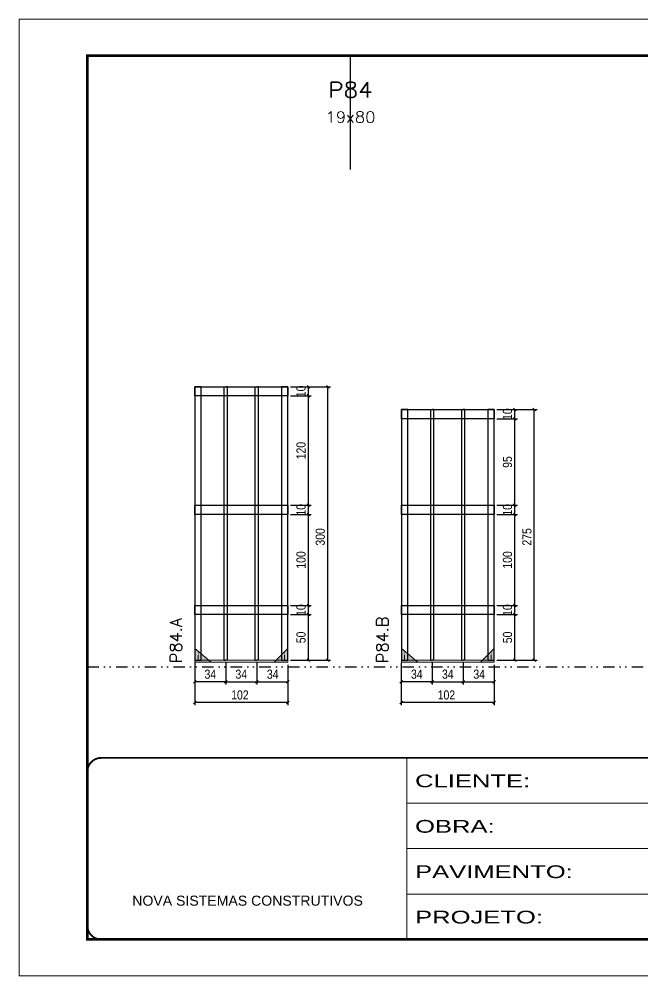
# Model space of a CAD drawing. Extents: x 14400 to 27878, y -21631 to 6985.
# Drawn here: x 14400 to 15085, y -13591 to -12541 of the extents above; entities that cross this region are included whole.
import ezdxf
from ezdxf.enums import TextEntityAlignment as Align

# ---------------------------------------------------------------- set-up
doc = ezdxf.new("R2010")
doc.units = 0
for name, pattern in [('CONTINUO', [0]), ('DASHED', [0.75, 0.5, -0.25]), ('DIVIDE2', [0.625, 0.25, -0.125, 0, -0.125, 0, -0.125]), ('HIDDEN', [0.375, 0.25, -0.125])]:
    doc.linetypes.add(name, pattern=pattern)
for name, color, linetype in [('COTA', 241, 'Continuous'), ('Nível', 160, 'Continuous'), ('SARR_2.2x10', 60, 'Continuous'), ('SARR_3.5x7', 81, 'Continuous'), ('SARR_7x7', 40, 'Continuous'), ('Texto de Titulo', 7, 'Continuous'), ('Texto Qtd Sarr', 242, 'Continuous')]:
    doc.layers.add(name, color=color, linetype=linetype)
for name, color, linetype, lineweight in [('Folhas', 255, 'Continuous', 9), ('Madeira', 126, 'Continuous', 18), ('Sarr 2.2x7', 40, 'Continuous', 9), ('SARRAFO DE PRESSAO', 251, 'DASHED', 9), ('Texto Seção', 7, 'Continuous', 15)]:
    doc.layers.add(name, color=color, linetype=linetype, lineweight=lineweight)
doc.styles.add('ARIAL', font='arial.ttf')
doc.styles.add('COTA TECNICA', font='techl___.ttf', dxfattribs={"height": 10})
doc.styles.add('REGUA-120', font='ROMANS.shx', dxfattribs={"height": 15})
doc.styles.add('ROMANS', font='romans.shx')
doc.styles.add('Tecnologia', font='')
doc.styles.get('Tecnologia').set_extended_font_data('Forgotten Futurist')
doc.dimstyles.new('PAINEL', dxfattribs={"dimtxt": 10, "dimasz": 3, "dimexe": 3, "dimexo": 3, "dimgap": 3, "dimtad": 1, "dimdec": 1, "dimzin": 12, "dimdsep": 46, "dimtxsty": 'COTA TECNICA', "dimblk1": 'OBLIQUE', "dimblk2": 'OBLIQUE', "dimsah": 1, "dimcen": 0.9, "dimclrd": 4, "dimclre": 4, "dimclrt": 240, "dimadec": 1, "dimazin": 3, "dimtfac": 1, "dimtdec": 1, "dimtmove": 0, "dimatfit": 3, "dimfxl": 1, "dimtolj": 1, "dimtzin": 12, "dimarcsym": 0})

# ---------------------------------------------------------------- blocks, each defined once
blk = doc.blocks.new('9999999999')
at = {"color": 30, "linetype": 'CONTINUO'}
for p, q in [((98564.6, 34230.2), (98564.6, 34429.4)), ((98564.6, 34379.6), (99584, 34379.6)), ((98564.6, 34329.8), (99488, 34329.8)), ((98564.6, 34280), (99488, 34280))]:
    blk.add_line(p, q, dxfattribs=at)
at = {"color": 30, "linetype": 'CONTINUO', "const_width": 2}
blk.add_lwpolyline([(99584, 34230.2), (99584, 34414.4, 0.414214), (99569, 34429.4), (98229, 34429.4, 0.414214), (98214, 34414.4), (98214, 34245.2, 0.414214), (98229, 34230.2), (99584, 34230.2)], format="xyb", dxfattribs=at)
at = {"layer": 'Folhas'}
blk.add_lwpolyline([(98139, 34190.2), (99624, 34190.2), (99624, 35240.2), (98139, 35240.2)], close=True, dxfattribs=at)
at = {"layer": 'Folhas', "color": 30, "const_width": 3}
blk.add_lwpolyline([(98214, 34230.2), (99584, 34230.2), (99584, 35200.2), (98214, 35200.2)], close=True, dxfattribs=at)
at = {"color": 7, "linetype": 'Continuous', "ltscale": 5, "style": 'ARIAL'}
blk.add_text('NOVA SISTEMAS CONSTRUTIVOS', height=11.059, dxfattribs=at).set_placement((98263.2, 34267.2))
at = {"layer": 'Folhas', "color": 7, "style": 'Tecnologia', "width": 1.5}
for s, p in [('CLIENTE:', (98573.7, 34397.2)), ('OBRA:', (98573.7, 34347.3)), ('PAVIMENTO:', (98573.7, 34297.5)), ('PROJETO:', (98573.7, 34247.7))]:
    blk.add_text(s, height=14, dxfattribs=at).set_placement(p)
blk = doc.blocks.new('_Oblique')
at = {"color": 0, "linetype": 'ByBlock', "lineweight": -2}
blk.add_line((-0.5, -0.5), (0.5, 0.5), dxfattribs=at)
blk = doc.blocks.new('*D2190')
at = {"layer": 'COTA', "color": 4, "lineweight": -2, "transparency": 16777216}
for p, q in [((14592.9, -13262.8), (14592.9, -13293.9)), ((14694.9, -13262.8), (14694.9, -13293.9)), ((14694.9, -13290.9), (14592.9, -13290.9))]:
    blk.add_line(p, q, dxfattribs=at)
at = {"layer": 'Defpoints', "color": 0, "transparency": 16777216}
for p in [(14592.9, -13259.8), (14694.9, -13259.8), (14592.9, -13290.9)]:
    blk.add_point(p, dxfattribs=at)
at = {"layer": 'COTA', "color": 4, "lineweight": -2, "transparency": 16777216, "xscale": 3, "yscale": 3, "zscale": 3, "rotation": 180}
blk.add_blockref('_Oblique', (14592.9, -13290.9), dxfattribs=at)
at = {"layer": 'COTA', "color": 4, "lineweight": -2, "transparency": 16777216, "xscale": 3, "yscale": 3, "zscale": 3}
blk.add_blockref('_Oblique', (14694.9, -13290.9), dxfattribs=at)
at = {"layer": 'COTA', "color": 240, "transparency": 16777216, "insert": (14642.4, -13282.8), "char_height": 10, "attachment_point": 5, "style": 'COTA TECNICA'}
blk.add_mtext('\\A1;102', dxfattribs=at)
blk = doc.blocks.new('*D2191')
at = {"layer": 'COTA', "color": 4, "lineweight": -2, "transparency": 16777216}
for p, q in [((14592.9, -13247.6), (14592.9, -13271.3)), ((14626.9, -13247.6), (14626.9, -13271.3)), ((14626.9, -13268.3), (14592.9, -13268.3))]:
    blk.add_line(p, q, dxfattribs=at)
at = {"layer": 'Defpoints', "color": 0, "transparency": 16777216}
for p in [(14592.9, -13244.6), (14626.9, -13244.6), (14592.9, -13268.3)]:
    blk.add_point(p, dxfattribs=at)
at = {"layer": 'COTA', "color": 4, "lineweight": -2, "transparency": 16777216, "xscale": 3, "yscale": 3, "zscale": 3, "rotation": 180}
blk.add_blockref('_Oblique', (14592.9, -13268.3), dxfattribs=at)
at = {"layer": 'COTA', "color": 4, "lineweight": -2, "transparency": 16777216, "xscale": 3, "yscale": 3, "zscale": 3}
blk.add_blockref('_Oblique', (14626.9, -13268.3), dxfattribs=at)
at = {"layer": 'COTA', "color": 240, "transparency": 16777216, "insert": (14609.9, -13260), "char_height": 10, "attachment_point": 5, "style": 'COTA TECNICA'}
blk.add_mtext('\\A1;34', dxfattribs=at)
blk = doc.blocks.new('*D2192')
at = {"layer": 'COTA', "color": 4, "lineweight": -2, "transparency": 16777216}
for p, q in [((14660.9, -13247.6), (14660.9, -13271.3)), ((14694.9, -13249.8), (14694.9, -13271.3)), ((14660.9, -13268.3), (14694.9, -13268.3))]:
    blk.add_line(p, q, dxfattribs=at)
at = {"layer": 'Defpoints', "color": 0, "transparency": 16777216}
for p in [(14660.9, -13244.6), (14694.9, -13246.8), (14694.9, -13268.3)]:
    blk.add_point(p, dxfattribs=at)
at = {"layer": 'COTA', "color": 4, "lineweight": -2, "transparency": 16777216, "xscale": 3, "yscale": 3, "zscale": 3, "rotation": 180}
blk.add_blockref('_Oblique', (14660.9, -13268.3), dxfattribs=at)
at = {"layer": 'COTA', "color": 4, "lineweight": -2, "transparency": 16777216, "xscale": 3, "yscale": 3, "zscale": 3}
blk.add_blockref('_Oblique', (14694.9, -13268.3), dxfattribs=at)
at = {"layer": 'COTA', "color": 240, "transparency": 16777216, "insert": (14678.4, -13260), "char_height": 10, "attachment_point": 5, "style": 'COTA TECNICA'}
blk.add_mtext('\\A1;34', dxfattribs=at)
blk = doc.blocks.new('*D2193')
at = {"layer": 'COTA', "color": 4, "lineweight": -2, "transparency": 16777216}
for p, q in [((14697.9, -13194.6), (14720.6, -13194.6)), ((14717.6, -13244.6), (14717.6, -13194.6)), ((14697.9, -13244.6), (14720.6, -13244.6))]:
    blk.add_line(p, q, dxfattribs=at)
at = {"layer": 'Defpoints', "color": 0, "transparency": 16777216}
for p in [(14694.9, -13194.6), (14717.6, -13194.6), (14694.9, -13244.6)]:
    blk.add_point(p, dxfattribs=at)
at = {"layer": 'COTA', "color": 4, "lineweight": -2, "transparency": 16777216, "xscale": 3, "yscale": 3, "zscale": 3}
for p, rotation in [((14717.6, -13194.6), 90), ((14717.6, -13244.6), 270)]:
    blk.add_blockref('_Oblique', p, dxfattribs=dict(at, rotation=rotation))
at = {"layer": 'COTA', "color": 240, "transparency": 16777216, "insert": (14709.5, -13219.6), "char_height": 10, "attachment_point": 5, "rotation": 90, "style": 'COTA TECNICA'}
blk.add_mtext('\\A1;50', dxfattribs=at)
blk = doc.blocks.new('*D2194')
at = {"layer": 'COTA', "color": 4, "lineweight": -2, "transparency": 16777216}
for p, q in [((14626.9, -13247.6), (14626.9, -13271.3)), ((14660.9, -13247.6), (14660.9, -13271.3)), ((14626.9, -13268.3), (14660.9, -13268.3))]:
    blk.add_line(p, q, dxfattribs=at)
at = {"layer": 'Defpoints', "color": 0, "transparency": 16777216}
for p in [(14626.9, -13244.6), (14660.9, -13244.6), (14660.9, -13268.3)]:
    blk.add_point(p, dxfattribs=at)
at = {"layer": 'COTA', "color": 4, "lineweight": -2, "transparency": 16777216, "xscale": 3, "yscale": 3, "zscale": 3, "rotation": 180}
blk.add_blockref('_Oblique', (14626.9, -13268.3), dxfattribs=at)
at = {"layer": 'COTA', "color": 4, "lineweight": -2, "transparency": 16777216, "xscale": 3, "yscale": 3, "zscale": 3}
blk.add_blockref('_Oblique', (14660.9, -13268.3), dxfattribs=at)
at = {"layer": 'COTA', "color": 240, "transparency": 16777216, "insert": (14643.9, -13260), "char_height": 10, "attachment_point": 5, "style": 'COTA TECNICA'}
blk.add_mtext('\\A1;34', dxfattribs=at)
blk = doc.blocks.new('*D2195')
at = {"layer": 'COTA', "color": 4, "lineweight": -2, "transparency": 16777216}
for p, q in [((14697.9, -13184.6), (14720.6, -13184.6)), ((14717.6, -13194.6), (14717.6, -13184.6)), ((14697.9, -13194.6), (14720.6, -13194.6))]:
    blk.add_line(p, q, dxfattribs=at)
at = {"layer": 'Defpoints', "color": 0, "transparency": 16777216}
for p in [(14694.9, -13184.6), (14717.6, -13184.6), (14694.9, -13194.6)]:
    blk.add_point(p, dxfattribs=at)
at = {"layer": 'COTA', "color": 4, "lineweight": -2, "transparency": 16777216, "xscale": 3, "yscale": 3, "zscale": 3}
for p, rotation in [((14717.6, -13184.6), 90), ((14717.6, -13194.6), 270)]:
    blk.add_blockref('_Oblique', p, dxfattribs=dict(at, rotation=rotation))
at = {"layer": 'COTA', "color": 240, "transparency": 16777216, "insert": (14709.5, -13189.6), "char_height": 10, "attachment_point": 5, "rotation": 90, "style": 'COTA TECNICA'}
blk.add_mtext('\\A1;10', dxfattribs=at)
blk = doc.blocks.new('*D2196')
at = {"layer": 'COTA', "color": 4, "lineweight": -2, "transparency": 16777216}
for p, q in [((14697.9, -13084.6), (14720.6, -13084.6)), ((14717.6, -13184.6), (14717.6, -13084.6)), ((14697.9, -13184.6), (14720.6, -13184.6))]:
    blk.add_line(p, q, dxfattribs=at)
at = {"layer": 'Defpoints', "color": 0, "transparency": 16777216}
for p in [(14694.9, -13084.6), (14717.6, -13084.6), (14694.9, -13184.6)]:
    blk.add_point(p, dxfattribs=at)
at = {"layer": 'COTA', "color": 4, "lineweight": -2, "transparency": 16777216, "xscale": 3, "yscale": 3, "zscale": 3}
for p, rotation in [((14717.6, -13084.6), 90), ((14717.6, -13184.6), 270)]:
    blk.add_blockref('_Oblique', p, dxfattribs=dict(at, rotation=rotation))
at = {"layer": 'COTA', "color": 240, "transparency": 16777216, "insert": (14709.5, -13134.6), "char_height": 10, "attachment_point": 5, "rotation": 90, "style": 'COTA TECNICA'}
blk.add_mtext('\\A1;100', dxfattribs=at)
blk = doc.blocks.new('*D2197')
at = {"layer": 'COTA', "color": 4, "lineweight": -2, "transparency": 16777216}
for p, q in [((14697.9, -13074.6), (14720.6, -13074.6)), ((14717.6, -13084.6), (14717.6, -13074.6)), ((14697.9, -13084.6), (14720.6, -13084.6))]:
    blk.add_line(p, q, dxfattribs=at)
at = {"layer": 'Defpoints', "color": 0, "transparency": 16777216}
for p in [(14694.9, -13074.6), (14717.6, -13074.6), (14694.9, -13084.6)]:
    blk.add_point(p, dxfattribs=at)
at = {"layer": 'COTA', "color": 4, "lineweight": -2, "transparency": 16777216, "xscale": 3, "yscale": 3, "zscale": 3}
for p, rotation in [((14717.6, -13074.6), 90), ((14717.6, -13084.6), 270)]:
    blk.add_blockref('_Oblique', p, dxfattribs=dict(at, rotation=rotation))
at = {"layer": 'COTA', "color": 240, "transparency": 16777216, "insert": (14709.5, -13079.6), "char_height": 10, "attachment_point": 5, "rotation": 90, "style": 'COTA TECNICA'}
blk.add_mtext('\\A1;10', dxfattribs=at)
blk = doc.blocks.new('*D2198')
at = {"layer": 'COTA', "color": 4, "lineweight": -2, "transparency": 16777216}
for p, q in [((14697.9, -12954.6), (14720.6, -12954.6)), ((14717.6, -13074.6), (14717.6, -12954.6)), ((14697.9, -13074.6), (14720.6, -13074.6))]:
    blk.add_line(p, q, dxfattribs=at)
at = {"layer": 'Defpoints', "color": 0, "transparency": 16777216}
for p in [(14694.9, -12954.6), (14717.6, -12954.6), (14694.9, -13074.6)]:
    blk.add_point(p, dxfattribs=at)
at = {"layer": 'COTA', "color": 4, "lineweight": -2, "transparency": 16777216, "xscale": 3, "yscale": 3, "zscale": 3}
for p, rotation in [((14717.6, -12954.6), 90), ((14717.6, -13074.6), 270)]:
    blk.add_blockref('_Oblique', p, dxfattribs=dict(at, rotation=rotation))
at = {"layer": 'COTA', "color": 240, "transparency": 16777216, "insert": (14709.5, -13014.6), "char_height": 10, "attachment_point": 5, "rotation": 90, "style": 'COTA TECNICA'}
blk.add_mtext('\\A1;120', dxfattribs=at)
blk = doc.blocks.new('*D2199')
at = {"layer": 'COTA', "color": 4, "lineweight": -2, "transparency": 16777216}
for p, q in [((14697.9, -12944.6), (14720.6, -12944.6)), ((14717.6, -12954.6), (14717.6, -12944.6)), ((14697.9, -12954.6), (14720.6, -12954.6))]:
    blk.add_line(p, q, dxfattribs=at)
at = {"layer": 'Defpoints', "color": 0, "transparency": 16777216}
for p in [(14694.9, -12944.6), (14717.6, -12944.6), (14694.9, -12954.6)]:
    blk.add_point(p, dxfattribs=at)
at = {"layer": 'COTA', "color": 4, "lineweight": -2, "transparency": 16777216, "xscale": 3, "yscale": 3, "zscale": 3}
for p, rotation in [((14717.6, -12944.6), 90), ((14717.6, -12954.6), 270)]:
    blk.add_blockref('_Oblique', p, dxfattribs=dict(at, rotation=rotation))
at = {"layer": 'COTA', "color": 240, "transparency": 16777216, "insert": (14709.5, -12949.6), "char_height": 10, "attachment_point": 5, "rotation": 90, "style": 'COTA TECNICA'}
blk.add_mtext('\\A1;10', dxfattribs=at)
blk = doc.blocks.new('*D2200')
at = {"layer": 'COTA', "color": 4, "lineweight": -2, "transparency": 16777216}
for p, q in [((14697.9, -12944.6), (14741.9, -12944.6)), ((14738.9, -13244.6), (14738.9, -12944.6)), ((14697.9, -13244.6), (14741.9, -13244.6))]:
    blk.add_line(p, q, dxfattribs=at)
at = {"layer": 'Defpoints', "color": 0, "transparency": 16777216}
for p in [(14694.9, -12944.6), (14738.9, -12944.6), (14694.9, -13244.6)]:
    blk.add_point(p, dxfattribs=at)
at = {"layer": 'COTA', "color": 4, "lineweight": -2, "transparency": 16777216, "xscale": 3, "yscale": 3, "zscale": 3}
for p, rotation in [((14738.9, -12944.6), 90), ((14738.9, -13244.6), 270)]:
    blk.add_blockref('_Oblique', p, dxfattribs=dict(at, rotation=rotation))
at = {"layer": 'COTA', "color": 240, "transparency": 16777216, "insert": (14730.6, -13109.3), "char_height": 10, "attachment_point": 5, "rotation": 90, "style": 'COTA TECNICA'}
blk.add_mtext('\\A1;300', dxfattribs=at)
blk = doc.blocks.new('titulo1')
at = {"layer": 'Defpoints', "color": 252, "linetype": 'HIDDEN', "ltscale": 2}
blk.add_line((0, 0), (0, 125), dxfattribs=at)
at = {"layer": 'Defpoints', "style": 'ROMANS', "oblique": 15}
blk.add_attdef('FOLHA', text='', height=10, dxfattribs=at).set_placement((0, 15.6), align=Align.MIDDLE_CENTER)
at = {"layer": 'Texto Qtd Sarr', "color": 3, "style": 'ROMANS', "oblique": 15}
for tag, height, p in [('TITULO', 17, (0, 71.4)), ('SEÇÃO', 12, (0, 41.5))]:
    blk.add_attdef(tag, text='', height=height, dxfattribs=at).set_placement(p, align=Align.MIDDLE_CENTER)
blk = doc.blocks.new('*D2201')
at = {"layer": 'COTA', "color": 4, "lineweight": -2, "transparency": 16777216}
for p, q in [((14819.6, -13262.8), (14819.6, -13293.9)), ((14921.6, -13262.8), (14921.6, -13293.9)), ((14921.6, -13290.9), (14819.6, -13290.9))]:
    blk.add_line(p, q, dxfattribs=at)
at = {"layer": 'Defpoints', "color": 0, "transparency": 16777216}
for p in [(14819.6, -13259.8), (14921.6, -13259.8), (14819.6, -13290.9)]:
    blk.add_point(p, dxfattribs=at)
at = {"layer": 'COTA', "color": 4, "lineweight": -2, "transparency": 16777216, "xscale": 3, "yscale": 3, "zscale": 3, "rotation": 180}
blk.add_blockref('_Oblique', (14819.6, -13290.9), dxfattribs=at)
at = {"layer": 'COTA', "color": 4, "lineweight": -2, "transparency": 16777216, "xscale": 3, "yscale": 3, "zscale": 3}
blk.add_blockref('_Oblique', (14921.6, -13290.9), dxfattribs=at)
at = {"layer": 'COTA', "color": 240, "transparency": 16777216, "insert": (14869.1, -13282.8), "char_height": 10, "attachment_point": 5, "style": 'COTA TECNICA'}
blk.add_mtext('\\A1;102', dxfattribs=at)
blk = doc.blocks.new('*D2202')
at = {"layer": 'COTA', "color": 4, "lineweight": -2, "transparency": 16777216}
for p, q in [((14819.6, -13247.6), (14819.6, -13271.3)), ((14853.6, -13247.6), (14853.6, -13271.3)), ((14853.6, -13268.3), (14819.6, -13268.3))]:
    blk.add_line(p, q, dxfattribs=at)
at = {"layer": 'Defpoints', "color": 0, "transparency": 16777216}
for p in [(14819.6, -13244.6), (14853.6, -13244.6), (14819.6, -13268.3)]:
    blk.add_point(p, dxfattribs=at)
at = {"layer": 'COTA', "color": 4, "lineweight": -2, "transparency": 16777216, "xscale": 3, "yscale": 3, "zscale": 3, "rotation": 180}
blk.add_blockref('_Oblique', (14819.6, -13268.3), dxfattribs=at)
at = {"layer": 'COTA', "color": 4, "lineweight": -2, "transparency": 16777216, "xscale": 3, "yscale": 3, "zscale": 3}
blk.add_blockref('_Oblique', (14853.6, -13268.3), dxfattribs=at)
at = {"layer": 'COTA', "color": 240, "transparency": 16777216, "insert": (14836.6, -13260), "char_height": 10, "attachment_point": 5, "style": 'COTA TECNICA'}
blk.add_mtext('\\A1;34', dxfattribs=at)
blk = doc.blocks.new('*D2203')
at = {"layer": 'COTA', "color": 4, "lineweight": -2, "transparency": 16777216}
for p, q in [((14887.6, -13247.6), (14887.6, -13271.3)), ((14921.6, -13249.8), (14921.6, -13271.3)), ((14887.6, -13268.3), (14921.6, -13268.3))]:
    blk.add_line(p, q, dxfattribs=at)
at = {"layer": 'Defpoints', "color": 0, "transparency": 16777216}
for p in [(14887.6, -13244.6), (14921.6, -13246.8), (14921.6, -13268.3)]:
    blk.add_point(p, dxfattribs=at)
at = {"layer": 'COTA', "color": 4, "lineweight": -2, "transparency": 16777216, "xscale": 3, "yscale": 3, "zscale": 3, "rotation": 180}
blk.add_blockref('_Oblique', (14887.6, -13268.3), dxfattribs=at)
at = {"layer": 'COTA', "color": 4, "lineweight": -2, "transparency": 16777216, "xscale": 3, "yscale": 3, "zscale": 3}
blk.add_blockref('_Oblique', (14921.6, -13268.3), dxfattribs=at)
at = {"layer": 'COTA', "color": 240, "transparency": 16777216, "insert": (14905.1, -13260), "char_height": 10, "attachment_point": 5, "style": 'COTA TECNICA'}
blk.add_mtext('\\A1;34', dxfattribs=at)
blk = doc.blocks.new('*D2204')
at = {"layer": 'COTA', "color": 4, "lineweight": -2, "transparency": 16777216}
for p, q in [((14924.6, -13194.6), (14947.3, -13194.6)), ((14944.3, -13244.6), (14944.3, -13194.6)), ((14924.6, -13244.6), (14947.3, -13244.6))]:
    blk.add_line(p, q, dxfattribs=at)
at = {"layer": 'Defpoints', "color": 0, "transparency": 16777216}
for p in [(14921.6, -13194.6), (14944.3, -13194.6), (14921.6, -13244.6)]:
    blk.add_point(p, dxfattribs=at)
at = {"layer": 'COTA', "color": 4, "lineweight": -2, "transparency": 16777216, "xscale": 3, "yscale": 3, "zscale": 3}
for p, rotation in [((14944.3, -13194.6), 90), ((14944.3, -13244.6), 270)]:
    blk.add_blockref('_Oblique', p, dxfattribs=dict(at, rotation=rotation))
at = {"layer": 'COTA', "color": 240, "transparency": 16777216, "insert": (14936.2, -13219.6), "char_height": 10, "attachment_point": 5, "rotation": 90, "style": 'COTA TECNICA'}
blk.add_mtext('\\A1;50', dxfattribs=at)
blk = doc.blocks.new('*D2205')
at = {"layer": 'COTA', "color": 4, "lineweight": -2, "transparency": 16777216}
for p, q in [((14853.6, -13247.6), (14853.6, -13271.3)), ((14887.6, -13247.6), (14887.6, -13271.3)), ((14853.6, -13268.3), (14887.6, -13268.3))]:
    blk.add_line(p, q, dxfattribs=at)
at = {"layer": 'Defpoints', "color": 0, "transparency": 16777216}
for p in [(14853.6, -13244.6), (14887.6, -13244.6), (14887.6, -13268.3)]:
    blk.add_point(p, dxfattribs=at)
at = {"layer": 'COTA', "color": 4, "lineweight": -2, "transparency": 16777216, "xscale": 3, "yscale": 3, "zscale": 3, "rotation": 180}
blk.add_blockref('_Oblique', (14853.6, -13268.3), dxfattribs=at)
at = {"layer": 'COTA', "color": 4, "lineweight": -2, "transparency": 16777216, "xscale": 3, "yscale": 3, "zscale": 3}
blk.add_blockref('_Oblique', (14887.6, -13268.3), dxfattribs=at)
at = {"layer": 'COTA', "color": 240, "transparency": 16777216, "insert": (14870.6, -13260), "char_height": 10, "attachment_point": 5, "style": 'COTA TECNICA'}
blk.add_mtext('\\A1;34', dxfattribs=at)
blk = doc.blocks.new('*D2206')
at = {"layer": 'COTA', "color": 4, "lineweight": -2, "transparency": 16777216}
for p, q in [((14924.6, -13184.6), (14947.3, -13184.6)), ((14944.3, -13194.6), (14944.3, -13184.6)), ((14924.6, -13194.6), (14947.3, -13194.6))]:
    blk.add_line(p, q, dxfattribs=at)
at = {"layer": 'Defpoints', "color": 0, "transparency": 16777216}
for p in [(14921.6, -13184.6), (14944.3, -13184.6), (14921.6, -13194.6)]:
    blk.add_point(p, dxfattribs=at)
at = {"layer": 'COTA', "color": 4, "lineweight": -2, "transparency": 16777216, "xscale": 3, "yscale": 3, "zscale": 3}
for p, rotation in [((14944.3, -13184.6), 90), ((14944.3, -13194.6), 270)]:
    blk.add_blockref('_Oblique', p, dxfattribs=dict(at, rotation=rotation))
at = {"layer": 'COTA', "color": 240, "transparency": 16777216, "insert": (14936.2, -13189.6), "char_height": 10, "attachment_point": 5, "rotation": 90, "style": 'COTA TECNICA'}
blk.add_mtext('\\A1;10', dxfattribs=at)
blk = doc.blocks.new('*D2207')
at = {"layer": 'COTA', "color": 4, "lineweight": -2, "transparency": 16777216}
for p, q in [((14924.6, -13084.6), (14947.3, -13084.6)), ((14944.3, -13184.6), (14944.3, -13084.6)), ((14924.6, -13184.6), (14947.3, -13184.6))]:
    blk.add_line(p, q, dxfattribs=at)
at = {"layer": 'Defpoints', "color": 0, "transparency": 16777216}
for p in [(14921.6, -13084.6), (14944.3, -13084.6), (14921.6, -13184.6)]:
    blk.add_point(p, dxfattribs=at)
at = {"layer": 'COTA', "color": 4, "lineweight": -2, "transparency": 16777216, "xscale": 3, "yscale": 3, "zscale": 3}
for p, rotation in [((14944.3, -13084.6), 90), ((14944.3, -13184.6), 270)]:
    blk.add_blockref('_Oblique', p, dxfattribs=dict(at, rotation=rotation))
at = {"layer": 'COTA', "color": 240, "transparency": 16777216, "insert": (14936.2, -13134.6), "char_height": 10, "attachment_point": 5, "rotation": 90, "style": 'COTA TECNICA'}
blk.add_mtext('\\A1;100', dxfattribs=at)
blk = doc.blocks.new('*D2208')
at = {"layer": 'COTA', "color": 4, "lineweight": -2, "transparency": 16777216}
for p, q in [((14924.6, -13074.6), (14947.3, -13074.6)), ((14944.3, -13084.6), (14944.3, -13074.6)), ((14924.6, -13084.6), (14947.3, -13084.6))]:
    blk.add_line(p, q, dxfattribs=at)
at = {"layer": 'Defpoints', "color": 0, "transparency": 16777216}
for p in [(14921.6, -13074.6), (14944.3, -13074.6), (14921.6, -13084.6)]:
    blk.add_point(p, dxfattribs=at)
at = {"layer": 'COTA', "color": 4, "lineweight": -2, "transparency": 16777216, "xscale": 3, "yscale": 3, "zscale": 3}
for p, rotation in [((14944.3, -13074.6), 90), ((14944.3, -13084.6), 270)]:
    blk.add_blockref('_Oblique', p, dxfattribs=dict(at, rotation=rotation))
at = {"layer": 'COTA', "color": 240, "transparency": 16777216, "insert": (14936.2, -13079.6), "char_height": 10, "attachment_point": 5, "rotation": 90, "style": 'COTA TECNICA'}
blk.add_mtext('\\A1;10', dxfattribs=at)
blk = doc.blocks.new('*D2209')
at = {"layer": 'COTA', "color": 4, "lineweight": -2, "transparency": 16777216}
for p, q in [((14924.6, -12979.6), (14947.3, -12979.6)), ((14944.3, -13074.6), (14944.3, -12979.6)), ((14924.6, -13074.6), (14947.3, -13074.6))]:
    blk.add_line(p, q, dxfattribs=at)
at = {"layer": 'Defpoints', "color": 0, "transparency": 16777216}
for p in [(14921.6, -12979.6), (14944.3, -12979.6), (14921.6, -13074.6)]:
    blk.add_point(p, dxfattribs=at)
at = {"layer": 'COTA', "color": 4, "lineweight": -2, "transparency": 16777216, "xscale": 3, "yscale": 3, "zscale": 3}
for p, rotation in [((14944.3, -12979.6), 90), ((14944.3, -13074.6), 270)]:
    blk.add_blockref('_Oblique', p, dxfattribs=dict(at, rotation=rotation))
at = {"layer": 'COTA', "color": 240, "transparency": 16777216, "insert": (14936.2, -13027.1), "char_height": 10, "attachment_point": 5, "rotation": 90, "style": 'COTA TECNICA'}
blk.add_mtext('\\A1;95', dxfattribs=at)
blk = doc.blocks.new('*D2210')
at = {"layer": 'COTA', "color": 4, "lineweight": -2, "transparency": 16777216}
for p, q in [((14924.6, -12969.6), (14947.3, -12969.6)), ((14944.3, -12979.6), (14944.3, -12969.6)), ((14924.6, -12979.6), (14947.3, -12979.6))]:
    blk.add_line(p, q, dxfattribs=at)
at = {"layer": 'Defpoints', "color": 0, "transparency": 16777216}
for p in [(14921.6, -12969.6), (14944.3, -12969.6), (14921.6, -12979.6)]:
    blk.add_point(p, dxfattribs=at)
at = {"layer": 'COTA', "color": 4, "lineweight": -2, "transparency": 16777216, "xscale": 3, "yscale": 3, "zscale": 3}
for p, rotation in [((14944.3, -12969.6), 90), ((14944.3, -12979.6), 270)]:
    blk.add_blockref('_Oblique', p, dxfattribs=dict(at, rotation=rotation))
at = {"layer": 'COTA', "color": 240, "transparency": 16777216, "insert": (14936.2, -12974.6), "char_height": 10, "attachment_point": 5, "rotation": 90, "style": 'COTA TECNICA'}
blk.add_mtext('\\A1;10', dxfattribs=at)
blk = doc.blocks.new('*D2211')
at = {"layer": 'COTA', "color": 4, "lineweight": -2, "transparency": 16777216}
for p, q in [((14924.6, -12969.6), (14968.6, -12969.6)), ((14965.6, -13244.6), (14965.6, -12969.6)), ((14924.6, -13244.6), (14968.6, -13244.6))]:
    blk.add_line(p, q, dxfattribs=at)
at = {"layer": 'Defpoints', "color": 0, "transparency": 16777216}
for p in [(14921.6, -12969.6), (14965.6, -12969.6), (14921.6, -13244.6)]:
    blk.add_point(p, dxfattribs=at)
at = {"layer": 'COTA', "color": 4, "lineweight": -2, "transparency": 16777216, "xscale": 3, "yscale": 3, "zscale": 3}
for p, rotation in [((14965.6, -12969.6), 90), ((14965.6, -13244.6), 270)]:
    blk.add_blockref('_Oblique', p, dxfattribs=dict(at, rotation=rotation))
at = {"layer": 'COTA', "color": 240, "transparency": 16777216, "insert": (14957.5, -13109.3), "char_height": 10, "attachment_point": 5, "rotation": 90, "style": 'COTA TECNICA'}
blk.add_mtext('\\A1;275', dxfattribs=at)

msp = doc.modelspace()

# ---------------------------------------------------------------- hatches: boundary and pattern name
at = {"layer": 'Madeira'}
h = msp.add_hatch(color=252, dxfattribs=at)
h.dxf.hatch_style = 2
h.paths.add_polyline_path([(14592.95, -13231.77), (14592.95, -13246.77), (14610.95, -13246.77)])
h = msp.add_hatch(color=252, dxfattribs=at)
h.dxf.hatch_style = 2
h.paths.add_polyline_path([(14694.95, -13231.77), (14694.95, -13246.77), (14679.95, -13246.77)])
h = msp.add_hatch(color=252, dxfattribs=at)
h.dxf.hatch_style = 2
h.paths.add_polyline_path([(14819.65, -13231.77), (14819.65, -13246.77), (14837.65, -13246.77)])
h = msp.add_hatch(color=252, dxfattribs=at)
h.dxf.hatch_style = 2
h.paths.add_polyline_path([(14921.65, -13231.77), (14921.65, -13246.77), (14906.65, -13246.77)])

# ---------------------------------------------------------------- linework, layer by layer
at = {"layer": 'Madeira', "color": 1, "linetype": 'HIDDEN'}
for p, q in [((14596.45, -13235.27), (14596.45, -13244.57)), ((14596.45, -13235.27), (14596.45, -13244.57)), ((14599.95, -13238.77), (14599.95, -13244.57)), ((14691.45, -13235.27), (14691.45, -13244.57)), ((14691.45, -13235.27), (14691.45, -13244.57)), ((14823.15, -13235.27), (14823.15, -13244.57)), ((14823.15, -13235.27), (14823.15, -13244.57)), ((14826.65, -13238.77), (14826.65, -13244.57)), ((14918.15, -13235.27), (14918.15, -13244.57)), ((14918.15, -13235.27), (14918.15, -13244.57)), ((14602.78, -13244.57), (14592.95, -13244.57)), ((14602.78, -13244.57), (14592.95, -13244.57)), ((14608.75, -13244.57), (14592.95, -13244.57)), ((14682.15, -13244.57), (14694.95, -13244.57)), ((14685.11, -13244.57), (14694.95, -13244.57)), ((14685.11, -13244.57), (14694.95, -13244.57)), ((14829.48, -13244.57), (14819.65, -13244.57)), ((14829.48, -13244.57), (14819.65, -13244.57)), ((14835.45, -13244.57), (14819.65, -13244.57)), ((14908.85, -13244.57), (14921.65, -13244.57)), ((14911.81, -13244.57), (14921.65, -13244.57)), ((14911.81, -13244.57), (14921.65, -13244.57))]:
    msp.add_line(p, q, dxfattribs=at)
at = {"layer": 'Madeira'}
for p, q in [((14592.95, -13244.57), (14592.95, -13246.77)), ((14592.95, -13244.57), (14592.95, -13246.77)), ((14592.95, -13244.57), (14592.95, -13246.77)), ((14819.65, -13244.57), (14819.65, -13246.77)), ((14819.65, -13244.57), (14819.65, -13246.77)), ((14819.65, -13244.57), (14819.65, -13246.77))]:
    msp.add_line(p, q, dxfattribs=at)
at = {"layer": 'Madeira', "color": 0}
for points in [[(14592.95, -13231.77), (14592.95, -13246.77), (14610.95, -13246.77), (14592.95, -13231.77)], [(14694.95, -13231.77), (14694.95, -13246.77), (14679.95, -13246.77), (14694.95, -13231.77)], [(14819.65, -13231.77), (14819.65, -13246.77), (14837.65, -13246.77), (14819.65, -13231.77)], [(14921.65, -13231.77), (14921.65, -13246.77), (14906.65, -13246.77), (14921.65, -13231.77)]]:
    msp.add_lwpolyline(points, dxfattribs=at)
at = {"layer": 'Nível', "color": 4, "linetype": 'DIVIDE2', "ltscale": 50}
msp.add_line((14474.97, -13251.77), (15844.97, -13251.77), dxfattribs=at)
at = {"layer": 'Sarr 2.2x7'}
for points in [[(14694.95, -13244.57), (14592.95, -13244.57), (14592.95, -13246.77), (14694.95, -13246.77)], [(14921.65, -13244.57), (14819.65, -13244.57), (14819.65, -13246.77), (14921.65, -13246.77)]]:
    msp.add_lwpolyline(points, close=True, dxfattribs=at)
at = {"layer": 'SARR_2.2x10'}
for points in [[(14592.95, -12944.6), (14694.95, -12944.6), (14694.95, -12954.6), (14592.95, -12954.6)], [(14819.65, -12969.6), (14921.65, -12969.6), (14921.65, -12979.6), (14819.65, -12979.6)], [(14592.95, -13074.6), (14694.95, -13074.6), (14694.95, -13084.6), (14592.95, -13084.6)], [(14819.65, -13074.6), (14921.65, -13074.6), (14921.65, -13084.6), (14819.65, -13084.6)], [(14592.95, -13184.6), (14694.95, -13184.6), (14694.95, -13194.6), (14592.95, -13194.6)], [(14819.65, -13184.6), (14921.65, -13184.6), (14921.65, -13194.6), (14819.65, -13194.6)]]:
    msp.add_lwpolyline(points, close=True, dxfattribs=at)
at = {"layer": 'SARR_3.5x7'}
for p, q in [((14625.2, -13244.57), (14625.2, -12944.6)), ((14625.2, -12944.6), (14626.95, -12944.6)), ((14628.7, -12944.6), (14626.95, -12944.6)), ((14628.7, -13244.57), (14628.7, -12944.6)), ((14659.2, -13244.57), (14659.2, -12944.6)), ((14659.2, -12944.6), (14660.95, -12944.6)), ((14662.7, -12944.6), (14660.95, -12944.6)), ((14662.7, -13244.57), (14662.7, -12944.6)), ((14851.9, -13244.57), (14851.9, -12969.6)), ((14851.9, -12969.6), (14853.65, -12969.6)), ((14855.4, -12969.6), (14853.65, -12969.6)), ((14855.4, -13244.57), (14855.4, -12969.6)), ((14885.9, -13244.57), (14885.9, -12969.6)), ((14885.9, -12969.6), (14887.65, -12969.6)), ((14889.4, -12969.6), (14887.65, -12969.6)), ((14889.4, -13244.57), (14889.4, -12969.6)), ((14625.2, -13244.57), (14626.95, -13244.57)), ((14628.7, -13244.57), (14626.95, -13244.57)), ((14659.2, -13244.57), (14660.95, -13244.57)), ((14662.7, -13244.57), (14660.95, -13244.57)), ((14851.9, -13244.57), (14853.65, -13244.57)), ((14855.4, -13244.57), (14853.65, -13244.57)), ((14885.9, -13244.57), (14887.65, -13244.57)), ((14889.4, -13244.57), (14887.65, -13244.57))]:
    msp.add_line(p, q, dxfattribs=at)
at = {"layer": 'SARR_7x7'}
for points in [[(14592.95, -13244.57), (14599.95, -13244.57), (14599.95, -12944.6), (14592.95, -12944.6)], [(14687.95, -13244.57), (14694.95, -13244.57), (14694.95, -12944.6), (14687.95, -12944.6)], [(14819.65, -13244.57), (14826.65, -13244.57), (14826.65, -12969.6), (14819.65, -12969.6)], [(14914.65, -13244.57), (14921.65, -13244.57), (14921.65, -12969.6), (14914.65, -12969.6)]]:
    msp.add_lwpolyline(points, close=True, dxfattribs=at)

# ---------------------------------------------------------------- block references
at = {"layer": 'SARRAFO DE PRESSAO', "color": 6, "linetype": 'ByBlock'}
msp.add_blockref('9999999999', (-83739.01, -47781.25), dxfattribs=at)
at = {"layer": 'Texto Seção'}
ref = msp.add_blockref('titulo1', (14763.78, -12706.05), dxfattribs=at)
ref.add_attrib('TITULO', 'P84', dxfattribs={"layer": 'Texto de Titulo', "color": 7, "height": 17, "style": 'ROMANS', "width": 1.1}).set_placement((14763.78, -12618.55), align=Align.MIDDLE_CENTER)
ref.add_attrib('SEÇÃO', '19x80', dxfattribs={"layer": 'Texto de Titulo', "color": 7, "height": 12, "style": 'ROMANS', "width": 1.1}).set_placement((14763.78, -12648.55), align=Align.MIDDLE_CENTER)

# ---------------------------------------------------------------- texts
at = {"layer": 'Texto Seção', "style": 'REGUA-120'}
for s, p in [('P84.B', (14805.33, -13247.88)), ('P84.A', (14578.63, -13247.88))]:
    msp.add_text(s, height=13, rotation=90, dxfattribs=at).set_placement(p)

# ---------------------------------------------------------------- dimensions: what is measured, and where the dimension line sits
at = {"layer": 'COTA'}
for base, p1, p2, angle, picture, middle in [((14717.65, -12944.57), (14694.95, -12954.57), (14694.95, -12944.57), 90, '*D2199', (14717.65, -12949.57)), ((14738.86, -12944.6), (14694.95, -13244.6), (14694.95, -12944.6), 90, '*D2200', (14738.86, -13109.3)), ((14944.34, -12969.57), (14921.65, -12979.57), (14921.65, -12969.57), 90, '*D2210', (14944.34, -12974.57)), ((14965.56, -12969.6), (14921.65, -13244.6), (14921.65, -12969.6), 90, '*D2211', (14965.56, -13109.3)), ((14717.65, -13074.57), (14694.95, -13084.57), (14694.95, -13074.57), 90, '*D2197', (14717.65, -13079.57)), ((14944.34, -13074.57), (14921.65, -13084.57), (14921.65, -13074.57), 90, '*D2208', (14944.34, -13079.57)), ((14717.65, -13184.57), (14694.95, -13194.57), (14694.95, -13184.57), 90, '*D2195', (14717.65, -13189.57)), ((14944.34, -13184.57), (14921.65, -13194.57), (14921.65, -13184.57), 90, '*D2206', (14944.34, -13189.57)), ((14592.95, -13290.94), (14694.95, -13259.77), (14592.95, -13259.77), 180, '*D2190', (14642.45, -13290.94)), ((14819.65, -13290.94), (14921.65, -13259.77), (14819.65, -13259.77), 180, '*D2201', (14869.15, -13290.94))]:
    dim = msp.add_linear_dim(base=base, p1=p1, p2=p2, angle=angle, dimstyle='PAINEL', override={"dimtmove": 1}, dxfattribs=at)
    dim.commit()
    dim.dimension.update_dxf_attribs({"geometry": picture, "text_midpoint": middle, "dimtype": 160})
for base, p1, p2, angle, picture, middle in [((14717.65, -12954.57), (14694.95, -13074.57), (14694.95, -12954.57), 90, '*D2198', (14709.54, -13014.57)), ((14944.34, -12979.57), (14921.65, -13074.57), (14921.65, -12979.57), 90, '*D2209', (14936.21, -13027.07)), ((14717.65, -13084.57), (14694.95, -13184.57), (14694.95, -13084.57), 90, '*D2196', (14709.54, -13134.57)), ((14944.34, -13084.57), (14921.65, -13184.57), (14921.65, -13084.57), 90, '*D2207', (14936.24, -13134.57)), ((14717.65, -13194.57), (14694.95, -13244.57), (14694.95, -13194.57), 90, '*D2193', (14709.54, -13219.57)), ((14944.34, -13194.57), (14921.65, -13244.57), (14921.65, -13194.57), 90, '*D2204', (14936.23, -13219.57)), ((14592.95, -13268.27), (14626.95, -13244.57), (14592.95, -13244.57), 180, '*D2191', (14609.95, -13260.05)), ((14819.65, -13268.27), (14853.65, -13244.57), (14819.65, -13244.57), 180, '*D2202', (14836.65, -13260.05))]:
    dim = msp.add_linear_dim(base=base, p1=p1, p2=p2, angle=angle, dimstyle='PAINEL', override={"dimtmove": 1}, dxfattribs=at)
    dim.commit()
    dim.dimension.update_dxf_attribs({"geometry": picture, "text_midpoint": middle})
for base, p1, p2, picture, middle in [((14660.95, -13268.27), (14626.95, -13244.57), (14660.95, -13244.57), '*D2194', (14643.95, -13260.05)), ((14887.65, -13268.27), (14853.65, -13244.57), (14887.65, -13244.57), '*D2205', (14870.65, -13260.05))]:
    dim = msp.add_linear_dim(base=base, p1=p1, p2=p2, dimstyle='PAINEL', override={"dimtmove": 1}, dxfattribs=at)
    dim.commit()
    dim.dimension.update_dxf_attribs({"geometry": picture, "text_midpoint": middle})
for base, p1, p2, picture, middle in [((14694.95, -13268.27), (14660.95, -13244.57), (14694.95, -13246.77), '*D2192', (14678.45, -13268.27)), ((14921.65, -13268.27), (14887.65, -13244.57), (14921.65, -13246.77), '*D2203', (14905.15, -13268.27))]:
    dim = msp.add_linear_dim(base=base, p1=p1, p2=p2, dimstyle='PAINEL', override={"dimtmove": 1}, dxfattribs=at)
    dim.commit()
    dim.dimension.update_dxf_attribs({"geometry": picture, "text_midpoint": middle, "dimtype": 160})

doc.saveas('drawing.dxf')
